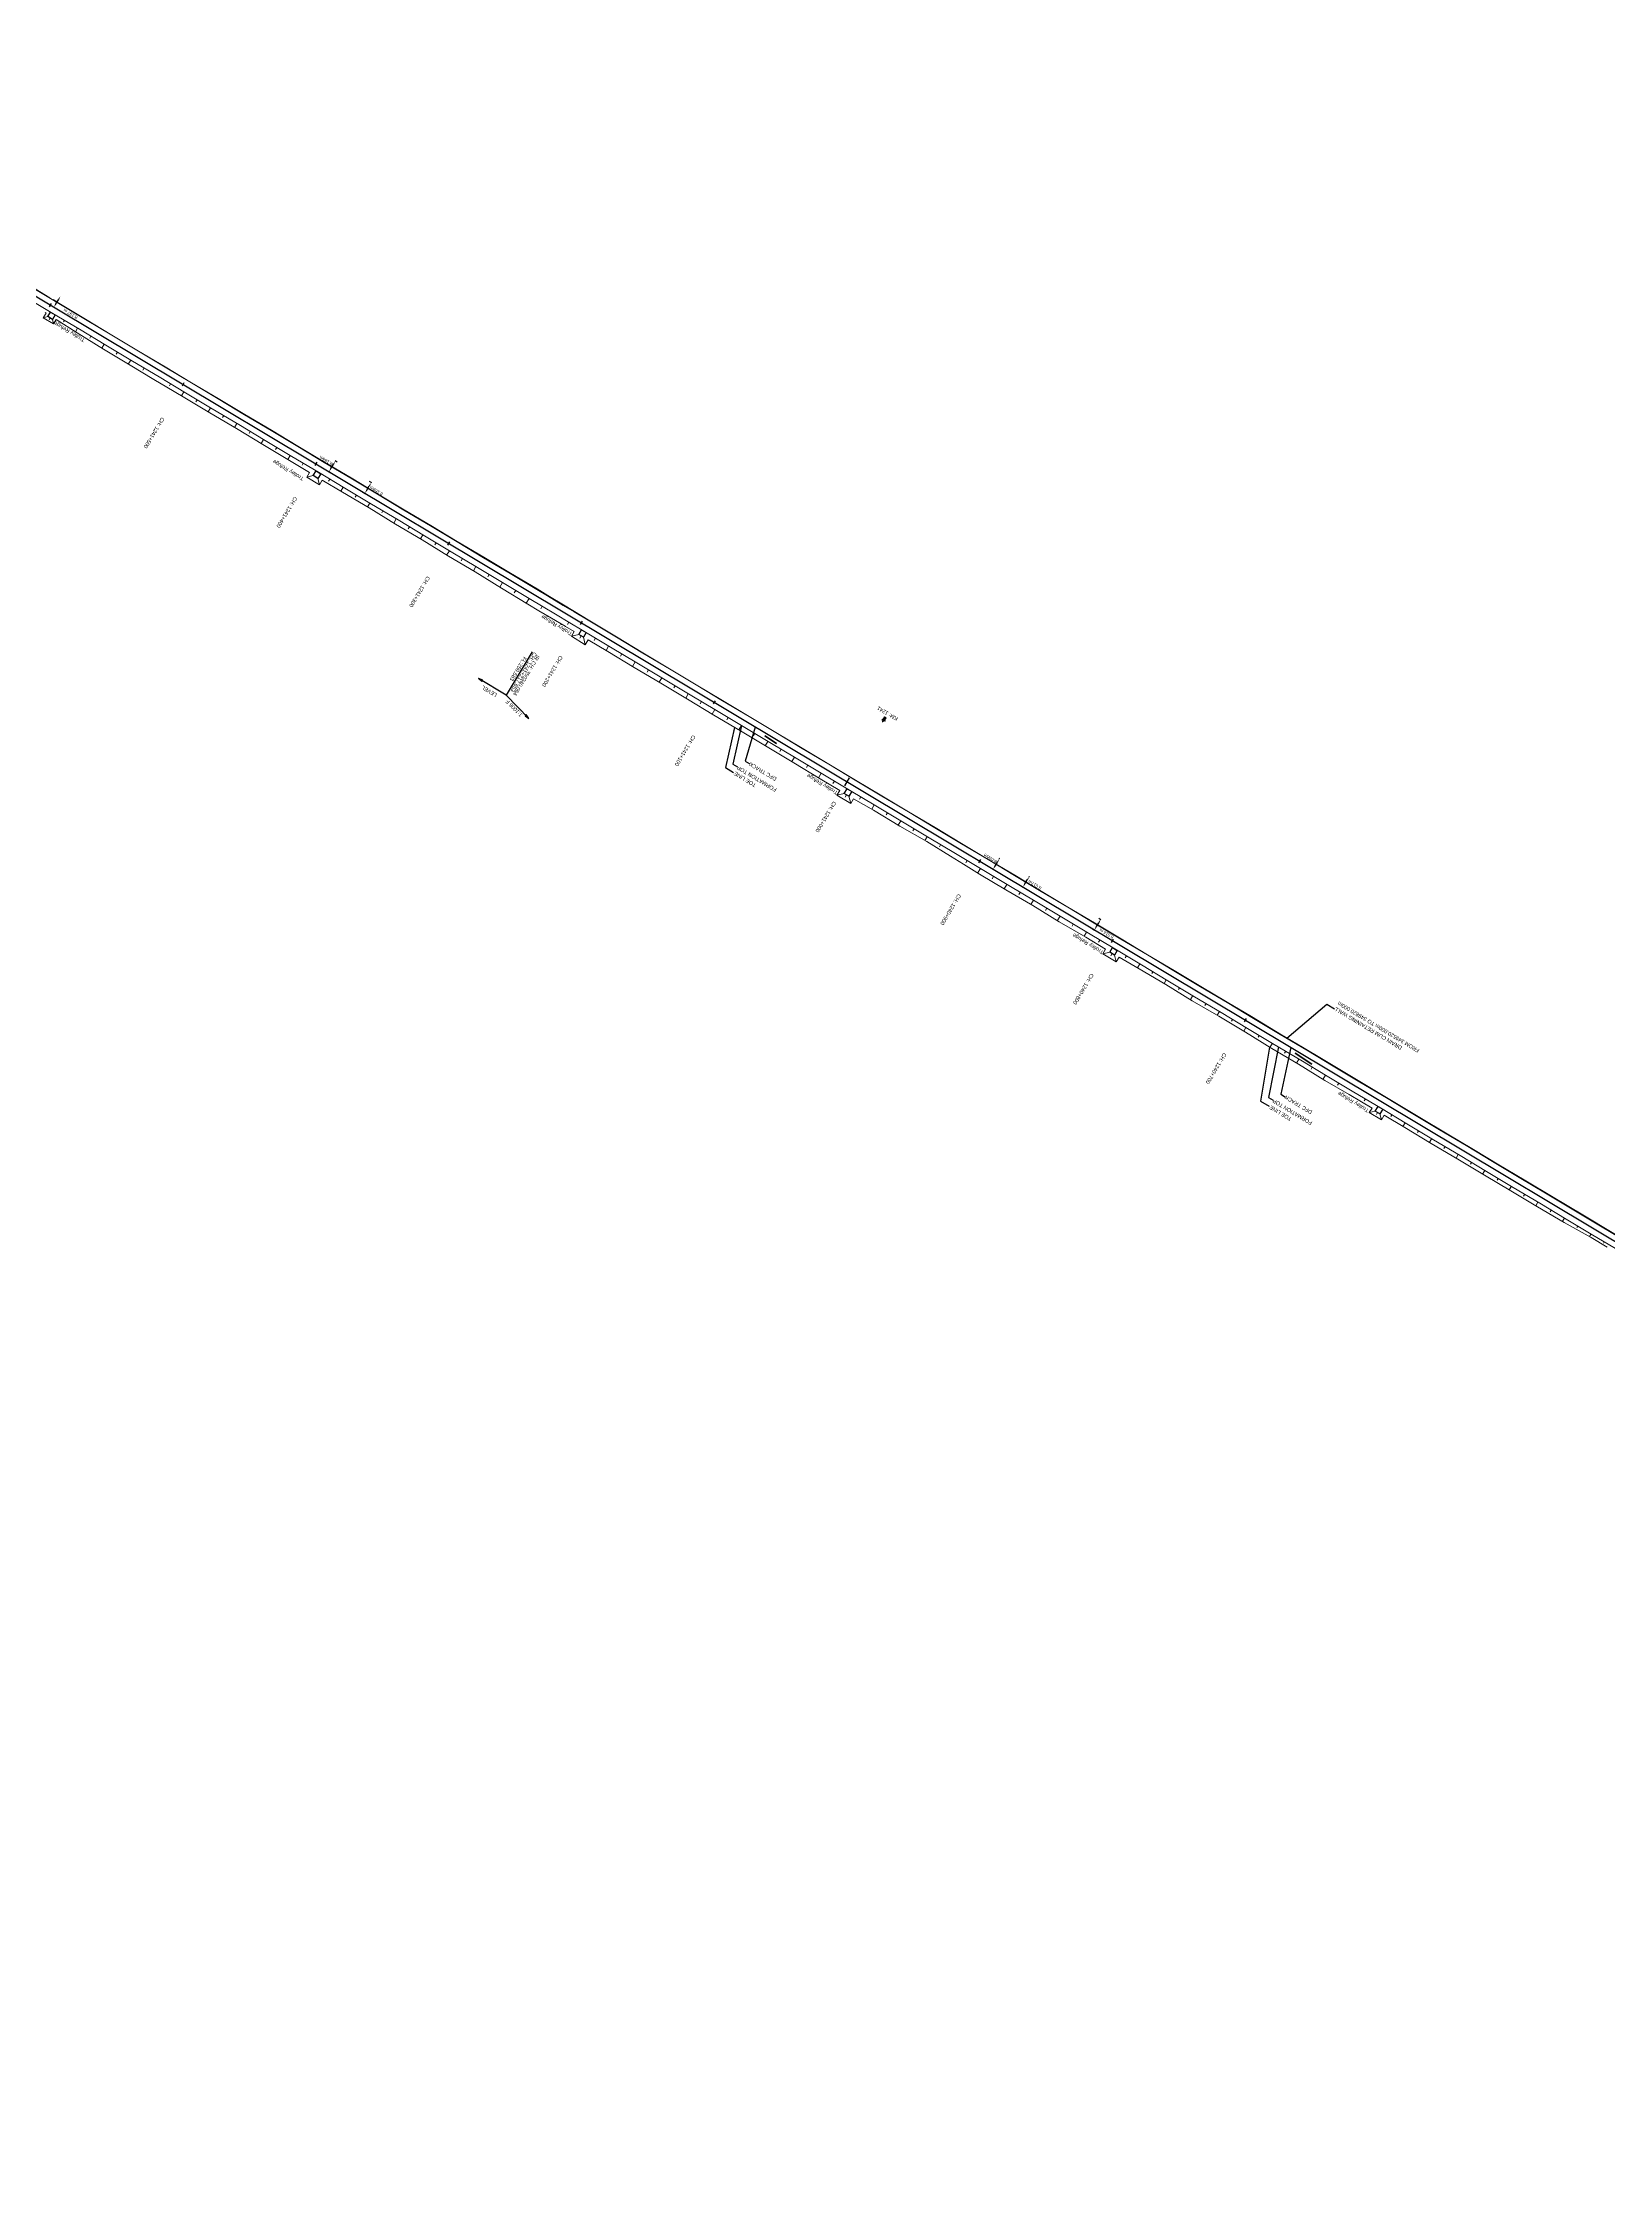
# Model space of a CAD drawing. Header units: metres. Extents: x 593990 to 610403, y 3402023 to 3411833.
# Drawn here: x 602054 to 603066, y 3405813 to 3407189 of the extents above; entities that cross this region are included whole.
import ezdxf
from ezdxf.enums import TextEntityAlignment as Align

# ---------------------------------------------------------------- set-up
doc = ezdxf.new("R2010")
doc.units = ezdxf.units.M
doc.header["$MEASUREMENT"] = 0
doc.header["$PDSIZE"] = 1
doc.linetypes.add('CENTER2', pattern=[1.125, 0.75, -0.125, 0.125, -0.125])
for name, color, linetype, lineweight in [('C-ALIG-DG-LINE', 1, 'CENTER2', 70), ('C-ALIG-LABL-DG', 1, 'Continuous', 25), ('Km post', 1, 'Continuous', 13), ('PROPOSED DFCC TOE LINE', 18, 'Continuous', 0), ('PROPOSED DFCC TOE SLOPES', 239, 'Continuous', 0), ('PROPOSED DFCC TRACK', 1, 'Continuous', 0), ('PROPOSED DRAIN CUM RETAINING WALL', 144, 'Continuous', 30), ('PROPOSED FORMATION LINE - PLAN', 187, 'Continuous', 0), ('PROPOSED GRADES IN PLAN', 10, 'Continuous', 0)]:
    doc.layers.add(name, color=color, linetype=linetype, lineweight=lineweight)
doc.layers.add('Trolley Refuse', color=10, linetype='Continuous')
doc.styles.add('Arial', font='arial.ttf')
doc.styles.get("Standard").update_dxf_attribs({"font": 'arial.ttf'})
doc.styles.add('Style-Arial', font='arial.ttf')
doc.dimstyles.new('ISO-25', dxfattribs={"dimtxt": 2.5, "dimasz": 2.5, "dimexe": 1.25, "dimexo": 0.625, "dimtad": 1, "dimtxsty": 'Standard', "dimcen": 2.5, "dimadec": 0, "dimazin": 0, "dimtfac": 1, "dimtmove": 0, "dimatfit": 3, "dimfxl": 1, "dimarcsym": 0})
doc.dimstyles.get("Standard").update_dxf_attribs({"dimtxt": 0.18, "dimasz": 0.18, "dimexe": 0.18, "dimexo": 0.0625, "dimgap": 0.09, "dimtad": 0, "dimtih": 1, "dimtoh": 1, "dimdec": 4, "dimzin": 0, "dimdsep": 46, "dimtxsty": 'Standard', "dimcen": 0.09, "dimadec": 0, "dimazin": 0, "dimtfac": 1, "dimtdec": 4, "dimtofl": 0, "dimtmove": 0, "dimatfit": 3, "dimfxl": 1, "dimtolj": 1, "dimtzin": 0, "dimarcsym": 0})

# ---------------------------------------------------------------- blocks, each defined once
blk = doc.blocks.new('*D180')
at = {"layer": 'Defpoints', "color": 0, "transparency": 16777216}
for p in [(602065.3, 3407025.4), (602065.3, 3407025.4), (602061.1, 3407018.4)]:
    blk.add_point(p, dxfattribs=at)
at = {"layer": 'PROPOSED DFCC TRACK', "color": 0, "lineweight": -2, "transparency": 16777216}
blk.add_line((602062.4, 3407020.6), (602064, 3407023.3), dxfattribs=at)
at = {"layer": 'PROPOSED DFCC TRACK', "color": 0, "transparency": 16777216}
for points in [[(602062, 3407020.8), (602062.7, 3407020.3), (602061.1, 3407018.4)], [(602063.6, 3407023.5), (602064.4, 3407023.1), (602065.3, 3407025.4)]]:
    blk.add_solid(points, dxfattribs=at)
at = {"layer": 'PROPOSED DFCC TRACK', "color": 0, "lineweight": 0, "transparency": 16777216, "insert": (602071.8, 3407014.2), "char_height": 2, "attachment_point": 5, "rotation": 149, "style": 'Style-Arial'}
blk.add_mtext('\\A1;\\A1;8.197 m', dxfattribs=at)
blk = doc.blocks.new('TerminatorOpen_0.5')
at = {"color": 0, "linetype": 'ByBlock', "lineweight": -2}
for q in [(-1, 0.25), (-1, 0), (-1, -0.25)]:
    blk.add_line((0, 0), q, dxfattribs=at)
blk = doc.blocks.new('*D89')
at = {"layer": 'Defpoints', "color": 0, "transparency": 16777216}
for p in [(602736.5, 3406623.7), (602737.8, 3406622.9), (602732.4, 3406616.8)]:
    blk.add_point(p, dxfattribs=at)
at = {"layer": 'PROPOSED DFCC TRACK', "color": 0, "lineweight": -2, "transparency": 16777216}
for p, q in [((602736.6, 3406623.6), (602737.9, 3406622.8)), ((602732.5, 3406616.7), (602733.8, 3406615.9)), ((602735, 3406618.2), (602736.5, 3406620.7))]:
    blk.add_line(p, q, dxfattribs=at)
at = {"layer": 'PROPOSED DFCC TRACK', "color": 0, "transparency": 16777216}
for points in [[(602736.2, 3406621), (602736.9, 3406620.5), (602737.8, 3406622.9)], [(602734.6, 3406618.4), (602735.3, 3406617.9), (602733.7, 3406616)]]:
    blk.add_solid(points, dxfattribs=at)
at = {"layer": 'PROPOSED DFCC TRACK', "color": 0, "lineweight": 0, "transparency": 16777216, "insert": (602741.5, 3406613.7), "char_height": 2, "attachment_point": 5, "rotation": 149, "style": 'Style-Arial'}
blk.add_mtext('\\A1;\\A1;8.014 m', dxfattribs=at)
blk = doc.blocks.new('*D146')
at = {"layer": 'Defpoints', "color": 0, "transparency": 16777216}
for p in [(602691.3, 3406650.7), (602691.6, 3406650.5), (602687.2, 3406643.8)]:
    blk.add_point(p, dxfattribs=at)
at = {"layer": 'PROPOSED DFCC TRACK', "color": 0, "lineweight": -2, "transparency": 16777216}
for p, q in [((602691.4, 3406650.6), (602691.7, 3406650.5)), ((602687.3, 3406643.7), (602687.6, 3406643.6)), ((602688.8, 3406645.8), (602690.3, 3406648.4))]:
    blk.add_line(p, q, dxfattribs=at)
at = {"layer": 'PROPOSED DFCC TRACK', "color": 0, "transparency": 16777216}
for points in [[(602690, 3406648.6), (602690.7, 3406648.2), (602691.6, 3406650.5)], [(602688.4, 3406646), (602689.1, 3406645.6), (602687.5, 3406643.7)]]:
    blk.add_solid(points, dxfattribs=at)
at = {"layer": 'PROPOSED DFCC TRACK', "color": 0, "lineweight": 0, "transparency": 16777216, "insert": (602695.2, 3406645.2), "char_height": 2, "attachment_point": 5, "rotation": 149, "style": 'Style-Arial'}
blk.add_mtext('\\A1;8.017m', dxfattribs=at)
blk = doc.blocks.new('*D147')
at = {"layer": 'Defpoints', "color": 0, "transparency": 16777216}
for p in [(602668.4, 3406655), (602672.3, 3406662.1), (602672.6, 3406661.9)]:
    blk.add_point(p, dxfattribs=at)
at = {"layer": 'PROPOSED DFCC TRACK', "color": 0, "lineweight": -2, "transparency": 16777216}
for p, q in [((602668.3, 3406655.1), (602668.1, 3406655.3)), ((602669.5, 3406657.3), (602671, 3406659.9)), ((602672.5, 3406662), (602672.2, 3406662.2))]:
    blk.add_line(p, q, dxfattribs=at)
at = {"layer": 'PROPOSED DFCC TRACK', "color": 0, "transparency": 16777216}
for points in [[(602669.1, 3406657.6), (602669.8, 3406657.1), (602668.2, 3406655.2)], [(602670.7, 3406660.2), (602671.4, 3406659.7), (602672.3, 3406662.1)]]:
    blk.add_solid(points, dxfattribs=at)
at = {"layer": 'PROPOSED DFCC TRACK', "color": 0, "lineweight": 0, "transparency": 16777216, "insert": (602666.4, 3406662.3), "char_height": 2, "attachment_point": 5, "rotation": 149, "style": 'Style-Arial'}
blk.add_mtext('\\A1;8.038m', dxfattribs=at)
blk = doc.blocks.new('*D149')
at = {"layer": 'Defpoints', "color": 0, "transparency": 16777216}
for p in [(602260.6, 3406899), (602264.8, 3406906), (602266.3, 3406905.1)]:
    blk.add_point(p, dxfattribs=at)
at = {"layer": 'PROPOSED DFCC TRACK', "color": 0, "lineweight": -2, "transparency": 16777216}
for p, q in [((602260.7, 3406899), (602262.2, 3406898.1)), ((602263.4, 3406900.3), (602265, 3406903)), ((602264.9, 3406906), (602266.4, 3406905.1))]:
    blk.add_line(p, q, dxfattribs=at)
at = {"layer": 'PROPOSED DFCC TRACK', "color": 0, "transparency": 16777216}
for points in [[(602263.1, 3406900.5), (602263.8, 3406900.1), (602262.1, 3406898.1)], [(602264.7, 3406903.2), (602265.4, 3406902.8), (602266.3, 3406905.1)]]:
    blk.add_solid(points, dxfattribs=at)
at = {"layer": 'PROPOSED DFCC TRACK', "color": 0, "lineweight": 0, "transparency": 16777216, "insert": (602269.5, 3406899.8), "char_height": 2, "attachment_point": 5, "rotation": 149, "style": 'Style-Arial'}
blk.add_mtext('\\A1;8.169m', dxfattribs=at)
blk = doc.blocks.new('*D150')
at = {"layer": 'Defpoints', "color": 0, "transparency": 16777216}
for p in [(602240.2, 3406911.3), (602243.1, 3406919), (602244.4, 3406918.3)]:
    blk.add_point(p, dxfattribs=at)
at = {"layer": 'PROPOSED DFCC TRACK', "color": 0, "lineweight": -2, "transparency": 16777216}
for p, q in [((602240, 3406911.3), (602238.8, 3406912.1)), ((602240.2, 3406914.2), (602241.8, 3406916.9)), ((602244.3, 3406918.4), (602243, 3406919.1))]:
    blk.add_line(p, q, dxfattribs=at)
at = {"layer": 'PROPOSED DFCC TRACK', "color": 0, "transparency": 16777216}
for points in [[(602239.8, 3406914.4), (602240.5, 3406914), (602238.9, 3406912)], [(602241.5, 3406917.1), (602242.2, 3406916.7), (602243.1, 3406919)]]:
    blk.add_solid(points, dxfattribs=at)
at = {"layer": 'PROPOSED DFCC TRACK', "color": 0, "lineweight": 0, "transparency": 16777216, "insert": (602237, 3406919.3), "char_height": 2, "attachment_point": 5, "rotation": 149, "style": 'Style-Arial'}
blk.add_mtext('\\A1;8.184m', dxfattribs=at)
blk = doc.blocks.new('Direction')
h = blk.add_hatch(color=256)
h.dxf.hatch_style = 1
h.paths.add_polyline_path([(-5.54, 0), (-4.75, -0.13), (-4.75, 0.13)])
blk.add_lwpolyline([(-5.54, 0), (-4.75, -0.13), (-4.75, 0.13)], close=True)
blk.add_lwpolyline([(0, 0), (-5.54, 0)])
blk = doc.blocks.new('Tick Hor')
blk.add_lwpolyline([(-0.5, 0), (0.5, 0)])
blk = doc.blocks.new('KM Post')
at = {"layer": 'Km post', "lineweight": 13}
h = blk.add_hatch(color=256, dxfattribs=at)
h.paths.add_polyline_path([(0, -8.9), (1.6, -8.9), (1.6, -3.8), (0, -3.8)])
h.paths.add_polyline_path([(0, -3.8), (0, 0), (-3.4, -3.8)])
for p, q in [((0, -8.9), (0, 0)), ((3.1, -3.8), (0, 0)), ((3.1, -3.8), (-3.4, -3.8))]:
    blk.add_line(p, q, dxfattribs=at)
blk.add_lwpolyline([(1.6, -3.8), (1.6, -8.9), (-1.6, -8.9), (-1.6, -3.8)], dxfattribs=at)

msp = doc.modelspace()

# ---------------------------------------------------------------- linework, layer by layer
at = {"layer": 'C-ALIG-DG-LINE', "color": 1, "linetype": 'Continuous', "lineweight": 30, "flags": 128}
msp.add_lwpolyline([(604076.7502, 3405812.5223), (600403.5632, 3408010.0169)], dxfattribs=at)
at = {"layer": 'C-ALIG-LABL-DG', "color": 1, "linetype": 'Continuous', "lineweight": 25}
msp.add_line((602573.6422, 3406711.761), (602572.3587, 3406709.6156), dxfattribs=at)
at = {"layer": 'PROPOSED DFCC TOE LINE', "lineweight": 0, "flags": 128}
for points in [[(601786.1451, 3407188.2169), (601790.0685, 3407185.8187), (601807.1476, 3407175.4105), (601824.2664, 3407165.0686), (601841.383, 3407154.7231), (601858.4244, 3407144.2518), (601875.5291, 3407133.8864), (601892.7362, 3407123.6921), (601909.8294, 3407113.3074), (601926.9751, 3407103.0106), (601944.2199, 3407092.8794), (601961.3154, 3407082.4985), (601978.5439, 3407072.34), (601995.7944, 3407062.2183), (602012.8802, 3407051.8212), (602029.9698, 3407041.4307), (602047.2449, 3407031.35), (602058.5712, 3407024.5575)], [(602060.5862, 3407023.349), (602064.3969, 3407021.0637), (602081.4475, 3407010.6077), (602098.6262, 3407000.366), (602115.7733, 3406990.0715), (602132.9525, 3406979.8305), (602150.1402, 3406969.6038), (602167.3157, 3406959.3569), (602184.4881, 3406949.1045), (602201.6714, 3406938.8705), (602218.8507, 3406928.6298), (602236.0072, 3406918.3509), (602253.1619, 3406908.069), (602270.3277, 3406897.8057), (602287.5085, 3406887.5675), (602304.687, 3406877.3255), (602321.8651, 3406867.0827), (602339.046, 3406856.8446), (602356.2202, 3406846.5953), (602373.3987, 3406836.3533), (602380.4231, 3406832.1667), (602390.5398, 3406826.0487), (602397.5352, 3406821.8136), (602407.6531, 3406815.6977), (602424.7673, 3406805.3482), (602441.8957, 3406795.0223), (602459.0836, 3406784.796), (602476.2384, 3406774.5143), (602493.3894, 3406764.2263), (602510.551, 3406753.9559), (602527.6863, 3406743.6417), (602544.8577, 3406733.3876), (602562.0096, 3406723.1012), (602579.1812, 3406712.8476), (602596.3565, 3406702.6001), (602613.5451, 3406692.375), (602630.7127, 3406682.1146), (602647.8353, 3406671.779), (602665.0572, 3406661.6097), (602682.2993, 3406651.4739), (602699.3526, 3406641.0225), (602716.4969, 3406630.7233), (602733.7289, 3406620.5706), (602750.9151, 3406610.3414), (602767.9948, 3406599.9342), (602785.1841, 3406589.7101), (602802.4106, 3406579.5484), (602819.6237, 3406569.364), (602835.3095, 3406560.0532)], [(603065.2686, 3406410.9503), (603054.8684, 3406417.1924), (603037.4704, 3406427.0675), (603020.1994, 3406437.155), (603003.0012, 3406447.3642), (602985.8125, 3406457.5891), (602968.643, 3406467.8463), (602951.4736, 3406478.1035), (602934.3094, 3406488.3695), (602921.061, 3406496.2594), (602919.2595, 3406493.248), (602911.3983, 3406497.9509), (602913.1908, 3406500.9472), (602906.3844, 3406505.0019), (602898.4436, 3406509.696), (602882.5754, 3406518.764), (602865.5847, 3406529.3199), (602848.3195, 3406539.417), (602831.3343, 3406549.9822), (602814.1766, 3406560.259), (602796.8847, 3406570.3117), (602779.88, 3406580.8442), (602762.6133, 3406590.9388), (602749.6234, 3406598.3962), (602747.7759, 3406595.3136), (602739.1527, 3406600.4819), (602740.9804, 3406603.5313), (602728.2245, 3406611.3699), (602710.8381, 3406621.2644), (602693.8302, 3406631.7916), (602676.5623, 3406641.8842), (602659.3628, 3406652.0912), (602649.0105, 3406658.495), (602640.5983, 3406663.6919), (602625.3129, 3406673.0887), (602608.0096, 3406683.1221), (602590.916, 3406693.5062), (602578.0639, 3406700.8438), (602576.213, 3406697.7499), (602567.2816, 3406703.0931), (602569.0781, 3406706.0961), (602556.3809, 3406713.6927), (602539.3105, 3406724.1153), (602522.0943, 3406734.2943), (602504.9504, 3406744.5942), (602487.75, 3406754.7998), (602470.6758, 3406765.2163), (602453.4547, 3406775.3871), (602436.2766, 3406785.6298), (602419.1541, 3406795.9655), (602406.4405, 3406803.4447), (602404.5982, 3406800.3651), (602395.5875, 3406805.7558), (602397.4093, 3406808.8009), (602391.7682, 3406812.1738), (602391.6794, 3406812.2273), (602382.7701, 3406817.549), (602374.5402, 3406822.3332), (602367.4751, 3406826.4518), (602350.3869, 3406836.8448), (602333.3971, 3406847.4023), (602316.1037, 3406857.4523), (602299.1971, 3406868.1489), (602281.9482, 3406878.2732), (602264.8969, 3406888.728), (602247.6413, 3406898.8411), (602234.6048, 3406906.6596), (602232.8062, 3406903.6587), (602224.5699, 3406908.5951), (602226.3732, 3406911.6039), (602213.3512, 3406919.4371), (602196.1805, 3406929.6923), (602179.0811, 3406940.0666), (602161.8575, 3406950.2332), (602144.6923, 3406960.4975), (602134.1321, 3406966.7505), (602125.8043, 3406971.6952), (602110.3345, 3406980.9804), (602093.1668, 3406991.2404), (602076.2187, 3407001.8677), (602062.6, 3407010.5371), (602060.8582, 3407007.6257), (602054.2294, 3407011.5914), (602056.0398, 3407014.6174), (602055.4402, 3407014.9817)]]:
    msp.add_lwpolyline(points, dxfattribs=at)
at = {"layer": 'PROPOSED DFCC TOE SLOPES', "flags": 128}
for points in [[(602057.1265, 3407012.3196), (602054.2294, 3407011.5914)], [(602058.6282, 3407011.4212), (602058.086, 3407010.5148)], [(602060.13, 3407010.5227), (602060.8582, 3407007.6257)], [(602067.8761, 3407009.9671), (602067.272, 3407008.9574)], [(602081.4386, 3407010.593), (602081.4475, 3407010.6077)], [(602076.4576, 3407004.8332), (602075.1069, 3407002.5754)], [(602085.0392, 3406999.6993), (602084.3078, 3406998.4767)], [(602088.8974, 3407006.1485), (602088.9052, 3407006.1615)], [(602093.6207, 3406994.5653), (602092.0504, 3406991.9405)], [(602097.4711, 3407001.0015), (602097.4946, 3407001.0406)], [(602106.0614, 3406995.8822), (602106.0702, 3406995.8969)], [(602102.2022, 3406989.4314), (602101.411, 3406988.1088)], [(602110.7838, 3406984.2975), (602109.2037, 3406981.6563)], [(602114.6342, 3406990.7336), (602114.6438, 3406990.7496)], [(602123.2235, 3406985.6127), (602123.2313, 3406985.6256)], [(602131.7973, 3406980.4658), (602131.8208, 3406980.5051)], [(602119.3653, 3406979.1636), (602118.5722, 3406977.8378)], [(602136.5284, 3406968.8957), (602135.7411, 3406967.5798)], [(602140.3965, 3406975.3613), (602140.4141, 3406975.3908)], [(602148.9604, 3406970.1979), (602149.008, 3406970.2775)], [(602145.1099, 3406963.7618), (602143.5587, 3406961.1688)], [(602153.6915, 3406958.6278), (602152.9178, 3406957.3347)], [(602157.5692, 3406965.1097), (602157.5965, 3406965.1553)], [(602162.273, 3406953.4939), (602160.7268, 3406950.9093)], [(602166.1234, 3406959.9301), (602166.1843, 3406960.0318)], [(602174.7379, 3406954.8511), (602174.7707, 3406954.906)], [(602170.8545, 3406948.36), (602170.0946, 3406947.0898)], [(602179.4361, 3406943.2261), (602177.9466, 3406940.7363)], [(602183.2865, 3406949.6622), (602183.3569, 3406949.7798)], [(602188.0176, 3406938.0921), (602187.261, 3406936.8275)], [(602191.9079, 3406944.595), (602191.9478, 3406944.6616)], [(602200.4496, 3406939.3943), (602200.5395, 3406939.5446)], [(602196.5991, 3406932.9582), (602195.0541, 3406930.3757)], [(602205.1807, 3406927.8243), (602204.4077, 3406926.5323)], [(602209.0803, 3406934.3426), (602209.1294, 3406934.4247)], [(602217.6127, 3406929.1265), (602217.7191, 3406929.3044)], [(602213.7622, 3406922.6903), (602212.2201, 3406920.1127)], [(602222.3438, 3406917.5564), (602221.5676, 3406916.259)], [(602226.2465, 3406924.08), (602226.2988, 3406924.1675)], [(602234.7757, 3406918.8586), (602234.8771, 3406919.028)], [(602243.4059, 3406913.806), (602243.4545, 3406913.8872)], [(602228.7555, 3406909.6437), (602224.5699, 3406908.5951)], [(602231.7576, 3406907.8444), (602232.8062, 3406903.6587)], [(602239.5068, 3406907.2886), (602238.7212, 3406905.9753)], [(602248.0884, 3406902.1546), (602246.5114, 3406899.5187)], [(602251.9388, 3406908.5908), (602252.0318, 3406908.7463)], [(602256.6699, 3406897.0207), (602255.9012, 3406895.7357)], [(602260.5672, 3406903.5351), (602260.614, 3406903.6134)], [(602269.1019, 3406898.3229), (602269.1969, 3406898.4818)], [(602265.2514, 3406891.8868), (602263.7602, 3406889.3942)], [(602273.833, 3406886.7528), (602273.0662, 3406885.4711)], [(602277.7349, 3406893.275), (602277.7863, 3406893.361)], [(602286.265, 3406888.0551), (602286.3767, 3406888.2419)], [(602294.9063, 3406883.0211), (602294.9661, 3406883.1211)], [(602282.4145, 3406881.6189), (602280.825, 3406878.9619)], [(602290.9961, 3406876.485), (602290.2162, 3406875.1815)], [(602299.5776, 3406871.351), (602298.0609, 3406868.8158)], [(602303.428, 3406877.7872), (602303.5554, 3406878.0001)], [(602312.077, 3406872.766), (602312.1445, 3406872.8788)], [(602308.1591, 3406866.2171), (602307.3479, 3406864.8612)], [(602316.7407, 3406861.0832), (602314.99, 3406858.157)], [(602320.5911, 3406867.5193), (602320.7335, 3406867.7574)], [(602325.3222, 3406855.9493), (602324.4667, 3406854.5193)], [(602329.2482, 3406862.5117), (602329.3238, 3406862.6381)], [(602337.7542, 3406857.2515), (602337.9142, 3406857.519)], [(602333.9037, 3406850.8153), (602332.258, 3406848.0644)], [(602342.4853, 3406845.6814), (602341.6291, 3406844.2502)], [(602346.4187, 3406852.2563), (602346.5018, 3406852.3951)], [(602354.9173, 3406846.9836), (602355.0889, 3406847.2705)], [(602363.5883, 3406841.9993), (602363.6778, 3406842.149)], [(602351.0668, 3406840.5475), (602349.2677, 3406837.5402)], [(602359.6483, 3406835.4135), (602358.7268, 3406833.8732)], [(602368.2299, 3406830.2796), (602366.3494, 3406827.1364)], [(602372.0803, 3406836.7158), (602372.2671, 3406837.0279)], [(602380.7586, 3406831.7436), (602380.8554, 3406831.9053)], [(602376.8114, 3406825.1457), (602375.8942, 3406823.6125)], [(602389.2434, 3406826.4479), (602389.4124, 3406826.7304)], [(602393.9745, 3406814.8778), (602393.0881, 3406813.3962)], [(602397.8962, 3406821.4331), (602397.9675, 3406821.5523)], [(602406.4065, 3406816.1801), (602406.5256, 3406816.3792)], [(602400.388, 3406806.9624), (602395.5875, 3406805.7558)], [(602401.8897, 3406806.064), (602400.9913, 3406804.5622)], [(602403.3915, 3406805.1656), (602404.5982, 3406800.3651)], [(602411.1376, 3406804.61), (602410.2684, 3406803.1571)], [(602415.0354, 3406811.1254), (602415.0829, 3406811.2047)], [(602423.5695, 3406805.9122), (602423.64, 3406806.0299)], [(602432.1771, 3406800.8218), (602432.2032, 3406800.8654)], [(602419.7191, 3406799.476), (602418.0185, 3406796.6335)], [(602428.3006, 3406794.3421), (602427.444, 3406792.9103)], [(602436.8822, 3406789.2082), (602435.1487, 3406786.3106)], [(602440.7326, 3406795.6443), (602440.7674, 3406795.7024)], [(602449.3358, 3406790.5466), (602449.3574, 3406790.5828)], [(602445.4637, 3406784.0743), (602444.5989, 3406782.6287)], [(602454.0453, 3406778.9403), (602452.3232, 3406776.0618)], [(602457.8957, 3406785.3765), (602457.9514, 3406785.4696)], [(602462.6268, 3406773.8064), (602461.7788, 3406772.389)], [(602466.5041, 3406780.2875), (602466.531, 3406780.3324)], [(602475.0588, 3406775.1086), (602475.1084, 3406775.1916)], [(602471.2083, 3406768.6725), (602469.5415, 3406765.8862)], [(602479.7899, 3406763.5385), (602478.939, 3406762.1164)], [(602483.6622, 3406770.0113), (602483.6842, 3406770.048)], [(602492.2218, 3406764.8408), (602492.2597, 3406764.904)], [(602500.8216, 3406759.7372), (602500.8397, 3406759.7676)], [(602488.3714, 3406758.4046), (602486.6253, 3406755.4859)], [(602496.9529, 3406753.2707), (602496.085, 3406751.82)], [(602505.5345, 3406748.1368), (602503.8173, 3406745.2665)], [(602509.3849, 3406754.5729), (602509.4205, 3406754.6324)], [(602517.9782, 3406749.4586), (602517.9899, 3406749.4782)], [(602514.116, 3406743.0028), (602513.2545, 3406741.5628)], [(602522.6975, 3406737.8689), (602520.9649, 3406734.9728)], [(602526.548, 3406744.3051), (602526.5576, 3406744.3211)], [(602531.2791, 3406732.735), (602530.4237, 3406731.3051)], [(602535.1352, 3406739.1806), (602535.1409, 3406739.1901)], [(602543.7111, 3406734.0372), (602543.7265, 3406734.0631)], [(602539.8606, 3406727.601), (602538.1764, 3406724.7858)], [(602548.4422, 3406722.4671), (602547.5817, 3406721.0288)], [(602552.2982, 3406728.9126), (602552.3038, 3406728.922)], [(602560.8741, 3406723.7693), (602560.8798, 3406723.7788)], [(602569.46, 3406718.6426), (602569.4643, 3406718.6498)], [(602557.0237, 3406717.3332), (602555.2565, 3406714.3792)], [(602565.6052, 3406712.1993), (602564.7185, 3406710.7171)], [(602572.0187, 3406704.2839), (602567.2816, 3406703.0931)], [(602578.0372, 3406713.5015), (602578.0501, 3406713.523)], [(602586.6281, 3406708.3832), (602586.6375, 3406708.3989)], [(602573.5205, 3406703.3854), (602572.6339, 3406701.9035)], [(602575.0222, 3406702.487), (602576.213, 3406697.7499)], [(602582.7683, 3406701.9314), (602581.9269, 3406700.525)], [(602591.3498, 3406696.7975), (602589.7717, 3406694.1595)], [(602595.2003, 3406703.2336), (602595.2251, 3406703.2751)], [(602599.9314, 3406691.6635), (602599.1341, 3406690.3309)], [(602603.8002, 3406698.1304), (602603.8186, 3406698.1611)], [(602612.3634, 3406692.9658), (602612.4129, 3406693.0485)], [(602608.5129, 3406686.5296), (602606.8836, 3406683.8062)], [(602617.0945, 3406681.3957), (602616.308, 3406680.081)], [(602620.9715, 3406687.8763), (602620.9981, 3406687.9207)], [(602629.5264, 3406682.6979), (602629.5818, 3406682.7905)], [(602638.127, 3406677.5958), (602638.1461, 3406677.6277)], [(602625.676, 3406676.2618), (602624.1731, 3406673.7496)], [(602634.2575, 3406671.1278), (602633.4838, 3406669.8345)], [(602646.6895, 3406672.43), (602646.7074, 3406672.4599)], [(602647.8201, 3406671.7537), (602647.8353, 3406671.779)], [(602651.4206, 3406660.86), (602650.5788, 3406659.4528)], [(602660.0021, 3406655.726), (602658.2423, 3406652.7843)], [(602668.5837, 3406650.5921), (602667.7066, 3406649.1261)], [(602677.1652, 3406645.4582), (602675.4293, 3406642.5565)], [(602685.7467, 3406640.3243), (602684.9028, 3406638.9135)], [(602694.3283, 3406635.1903), (602692.6927, 3406632.4565)], [(602702.9098, 3406630.0564), (602702.0618, 3406628.6389)], [(602711.4914, 3406624.9225), (602709.7178, 3406621.9579)], [(602720.0729, 3406619.7885), (602719.2295, 3406618.3787)], [(602728.6544, 3406614.6546), (602727.0793, 3406612.0217)], [(602737.236, 3406609.5207), (602736.4292, 3406608.1722)], [(602743.6477, 3406601.6079), (602739.1527, 3406600.4819)], [(602745.1488, 3406600.7083), (602744.3066, 3406599.303)], [(602746.6498, 3406599.8086), (602747.7759, 3406595.3136)], [(602754.399, 3406599.2528), (602753.5979, 3406597.9136)], [(602762.9806, 3406594.1189), (602761.4705, 3406591.5948)], [(602771.5621, 3406588.985), (602770.8357, 3406587.7707)], [(602780.1437, 3406583.851), (602778.7426, 3406581.5092)], [(602788.7252, 3406578.7171), (602787.9937, 3406577.4944)], [(602797.3067, 3406573.5832), (602795.7646, 3406571.0055)], [(602805.8883, 3406568.4492), (602805.1399, 3406567.1984)], [(602814.4698, 3406563.3153), (602813.0375, 3406560.9212)], [(602823.0513, 3406558.1814), (602822.3383, 3406556.9895)], [(602831.6329, 3406553.0475), (602830.2041, 3406550.6592)], [(602840.2144, 3406547.9135), (602839.4612, 3406546.6546)], [(602848.7959, 3406542.7796), (602847.2006, 3406540.113)], [(602857.3775, 3406537.6457), (602856.5961, 3406536.3396)], [(602865.959, 3406532.5117), (602864.4474, 3406529.9851)], [(602874.5406, 3406527.3778), (602873.7507, 3406526.0576)], [(602883.1221, 3406522.2439), (602881.4562, 3406519.4593)], [(602891.7036, 3406517.11), (602890.9095, 3406515.7826)], [(602908.8667, 3406506.8421), (602908.1348, 3406505.6186)], [(602915.2802, 3406498.9267), (602911.3983, 3406497.9509)], [(602916.7819, 3406498.0283), (602916.0554, 3406496.8139)], [(602918.2837, 3406497.1298), (602919.2595, 3406493.248)], [(602926.0298, 3406496.5742), (602925.3077, 3406495.3673)], [(602934.6113, 3406491.4403), (602933.1775, 3406489.0436)], [(602943.1929, 3406486.3064), (602942.4769, 3406485.1096)], [(602951.7744, 3406481.1725), (602950.3429, 3406478.7798)], [(602960.3559, 3406476.0385), (602959.6416, 3406474.8446)], [(602968.9375, 3406470.9046), (602967.512, 3406468.522)], [(602977.519, 3406465.7707), (602976.8079, 3406464.582)], [(602986.1005, 3406460.6367), (602984.6815, 3406458.2648)], [(602994.6821, 3406455.5028), (602993.9783, 3406454.3265)], [(603003.2636, 3406450.3689), (603001.869, 3406448.0377)], [(603011.8451, 3406445.235), (603011.1563, 3406444.0835)], [(603020.4267, 3406440.101), (603019.0665, 3406437.8275)], [(603029.0082, 3406434.9671), (603028.3527, 3406433.8714)], [(603037.5898, 3406429.8332), (603036.3327, 3406427.732)], [(603046.1713, 3406424.6992), (603045.5973, 3406423.7399)], [(603054.7528, 3406419.5653), (603053.7224, 3406417.8429)], [(603063.3344, 3406414.4314), (603062.8237, 3406413.5778)]]:
    msp.add_lwpolyline(points, dxfattribs=at)
at = {"layer": 'PROPOSED DFCC TRACK', "linetype": 'Continuous', "lineweight": 30, "flags": 128}
msp.add_lwpolyline([(604076.7508, 3405812.5219), (600403.5609, 3408010.0183)], dxfattribs=at)
at = {"layer": 'PROPOSED DRAIN CUM RETAINING WALL', "flags": 128}
msp.add_lwpolyline([(603092.6366, 3406405.8099), (603088.4753, 3406408.2844), (603069.4321, 3406419.6593), (603049.3923, 3406431.6295), (603030.2998, 3406443.0505), (603011.4531, 3406454.3246), (602995.2204, 3406464.0391), (602978.7781, 3406473.8789), (602961.6696, 3406484.1171), (602943.9998, 3406494.6912), (602930.0726, 3406503.0221), (602916.0163, 3406511.4302), (602898.8666, 3406521.6907), (602881.5616, 3406532.044), (602868.1852, 3406540.0447), (602854.698, 3406548.1117), (602835.1673, 3406559.8159)], dxfattribs=at)
at = {"layer": 'PROPOSED FORMATION LINE - PLAN', "flags": 128}
for points in [[(603073.0465, 3406408.6211), (603055.8834, 3406418.8889), (603038.7203, 3406429.1568), (603021.5572, 3406439.4247), (603004.3942, 3406449.6925), (602987.2311, 3406459.9604), (602970.068, 3406470.2282), (602952.905, 3406480.4961), (602935.7419, 3406490.7639), (602918.5788, 3406501.0318), (602901.4157, 3406511.2997), (602884.2527, 3406521.5675), (602867.0896, 3406531.8354), (602849.9265, 3406542.1032), (602832.7634, 3406552.3711), (602815.6004, 3406562.639), (602798.4373, 3406572.9068), (602781.2742, 3406583.1747), (602764.1111, 3406593.4425), (602746.9481, 3406603.7104), (602729.785, 3406613.9782), (602712.6219, 3406624.2461), (602695.4588, 3406634.514), (602678.2958, 3406644.7818), (602661.1327, 3406655.0497), (602643.9696, 3406665.3175), (602626.8066, 3406675.5854), (602609.6435, 3406685.8532), (602592.4804, 3406696.1211), (602575.3173, 3406706.389), (602558.1543, 3406716.6568), (602540.9912, 3406726.9247), (602523.8281, 3406737.1925), (602506.665, 3406747.4604), (602489.502, 3406757.7282), (602472.3389, 3406767.9961), (602455.1758, 3406778.264), (602438.0127, 3406788.5318), (602420.8497, 3406798.7997), (602403.6866, 3406809.0675), (602393.541, 3406815.1372), (602386.5235, 3406819.3354), (602376.3779, 3406825.405), (602369.3604, 3406829.6033), (602352.1974, 3406839.8711), (602335.0343, 3406850.139), (602317.8712, 3406860.4068), (602300.7082, 3406870.6747), (602283.5451, 3406880.9425), (602266.382, 3406891.2104), (602249.2189, 3406901.4783), (602232.0559, 3406911.7461), (602214.8928, 3406922.014), (602197.7297, 3406932.2818), (602180.5666, 3406942.5497), (602163.4036, 3406952.8175), (602146.2405, 3406963.0854), (602129.0774, 3406973.3533), (602111.9143, 3406983.6211), (602094.7513, 3406993.889), (602077.5882, 3407004.1568), (602060.4251, 3407014.4247), (602043.262, 3407024.6925)], [(603076.8969, 3406415.0572), (603059.7338, 3406425.3251), (603042.5708, 3406435.593), (603025.4077, 3406445.8608), (603008.2446, 3406456.1287), (602991.0815, 3406466.3965), (602973.9185, 3406476.6644), (602956.7554, 3406486.9322), (602939.5923, 3406497.2001), (602922.4293, 3406507.468), (602905.2662, 3406517.7358), (602888.1031, 3406528.0037), (602870.94, 3406538.2715), (602853.777, 3406548.5394), (602836.6139, 3406558.8072), (602819.4508, 3406569.0751), (602802.2877, 3406579.343), (602785.1247, 3406589.6108), (602767.9616, 3406599.8787), (602750.7985, 3406610.1465), (602733.6354, 3406620.4144), (602716.4724, 3406630.6823), (602699.3093, 3406640.9501), (602682.1462, 3406651.218), (602664.9831, 3406661.4858), (602647.8201, 3406671.7537), (602630.657, 3406682.0215), (602613.4939, 3406692.2894), (602596.3309, 3406702.5573), (602579.1678, 3406712.8251), (602562.0047, 3406723.093), (602544.8416, 3406733.3608), (602527.6786, 3406743.6287), (602510.5155, 3406753.8965), (602493.3524, 3406764.1644), (602476.1893, 3406774.4323), (602459.0263, 3406784.7001), (602441.8632, 3406794.968), (602424.7001, 3406805.2358), (602407.537, 3406815.5037), (602397.3914, 3406821.5733), (602390.374, 3406825.7715), (602380.2284, 3406831.8412), (602373.2109, 3406836.0394), (602356.0478, 3406846.3073), (602338.8847, 3406856.5751), (602321.7217, 3406866.843), (602304.5586, 3406877.1108), (602287.3955, 3406887.3787), (602270.2325, 3406897.6466), (602253.0694, 3406907.9144), (602235.9063, 3406918.1823), (602218.7432, 3406928.4501), (602201.5802, 3406938.718), (602184.4171, 3406948.9858), (602167.254, 3406959.2537), (602150.0909, 3406969.5216), (602132.9279, 3406979.7894), (602115.7648, 3406990.0573), (602098.6017, 3407000.3251), (602081.4386, 3407010.593), (602064.2756, 3407020.8608), (602047.1125, 3407031.1287)]]:
    msp.add_lwpolyline(points, dxfattribs=at)
at = {"layer": 'Trolley Refuse'}
for points in [[(602058.9234, 3407015.3231), (602061.9269, 3407013.5263), (602060.13, 3407010.5227), (602057.1265, 3407012.3196)], [(602230.5548, 3406912.6458), (602233.5569, 3406910.8465), (602231.7576, 3406907.8444), (602228.7555, 3406909.6437)], [(602402.1848, 3406809.966), (602405.1884, 3406808.1691), (602403.3915, 3406805.1656), (602400.388, 3406806.9624)], [(602573.8156, 3406707.2874), (602576.8191, 3406705.4905), (602575.0222, 3406702.487), (602572.0187, 3406704.2839)], [(602745.447, 3406604.61), (602748.4491, 3406602.8107), (602746.6498, 3406599.8086), (602743.6477, 3406601.6079)], [(602917.077, 3406501.9302), (602920.0806, 3406500.1334), (602918.2837, 3406497.1298), (602915.2802, 3406498.9267)]]:
    msp.add_lwpolyline(points, close=True, dxfattribs=at)

# ---------------------------------------------------------------- block references
at = {"layer": 'C-ALIG-LABL-DG', "color": 1, "linetype": 'Continuous', "lineweight": 25}
for name, p, xscale, yscale, zscale, rotation in [('Tick Hor', (602058.7499, 3407019.7967), 2.5, 2.5, 2.5, 239.1099064291738), ('Tick Hor', (602144.5653, 3406968.4574), 2.5, 2.5, 2.5, 239.1099064291738), ('Tick Hor', (602230.3807, 3406917.1181), 2.5, 2.5, 2.5, 239.1099064291738), ('Tick Hor', (602316.196, 3406865.7789), 2.5, 2.5, 2.5, 239.1099064291738), ('Tick Hor', (602402.0114, 3406814.4396), 2.5, 2.5, 2.5, 239.1099064291738), ('Direction', (602353.4919, 3406767.7225), 3.789791541545083, 3.789791541545083, 3.789791541545083, 329.1099064291623), ('Direction', (602353.4919, 3406767.7225), 3.789791541545082, 3.789791541545082, 3.789791541545082, 134.1099064291623), ('Tick Hor', (602487.8268, 3406763.1003), 2.5, 2.5, 2.5, 239.1099064291738), ('Tick Hor', (602573.6422, 3406711.761), 5.999999999999999, 5.999999999999999, 5.999999999999999, 239.1099064291739), ('Tick Hor', (602659.4575, 3406660.4217), 2.5, 2.5, 2.5, 239.1099064291738), ('Tick Hor', (602745.2729, 3406609.0824), 2.5, 2.5, 2.5, 239.1099064291738), ('Tick Hor', (602831.0883, 3406557.7431), 2.5, 2.5, 2.5, 239.1099064291738)]:
    msp.add_blockref(name, p, dxfattribs=dict(at, xscale=xscale, yscale=yscale, zscale=zscale, rotation=rotation))

# ---------------------------------------------------------------- texts
at = {"layer": 'PROPOSED DFCC TOE LINE', "lineweight": 0}
for p in [(602501.6953, 3406718.4662, 306.8582), (602847.8397, 3406502.7702, 306.8582)]:
    msp.add_text('TOE LINE', height=2.5, rotation=149, dxfattribs=at).set_placement(p, align=Align.RIGHT)
at = {"layer": 'PROPOSED DFCC TRACK', "color": 10, "linetype": 'Continuous', "lineweight": -3, "ltscale": 5}
for p in [(602511.4511, 3406724.5786), (602857.6864, 3406509.2464)]:
    msp.add_text('DFC TRACK', height=2.5, rotation=149, dxfattribs=at).set_placement(p, align=Align.RIGHT)
at = {"layer": 'PROPOSED DRAIN CUM RETAINING WALL', "insert": (602888.4576, 3406564.2285), "char_height": 2.5, "width": 70.923704, "attachment_point": 3, "rotation": 149.1376746, "style": 'Style-Arial'}
msp.add_mtext('DRAIN CUM RETAINING WALL \\PFROM 349520.000m TO 349820.000m', dxfattribs=at)
at = {"layer": 'PROPOSED FORMATION LINE - PLAN', "lineweight": 0}
for p in [(602503.6364, 3406722.235, 306.8582), (602849.8717, 3406506.9028, 306.8582)]:
    msp.add_text('FORMATION TOP', height=2.5, rotation=149, dxfattribs=at).set_placement(p, align=Align.RIGHT)
at = {"layer": 'PROPOSED GRADES IN PLAN', "color": 7, "lineweight": 0, "insert": (602374.1363, 3406793.3584), "char_height": 2.5, "attachment_point": 4, "rotation": 239.0908976, "line_spacing_factor": 0.84, "style": 'Style-Arial'}
msp.add_mtext('IR CH: 350340.064', dxfattribs=at)
at = {"layer": 'Trolley Refuse'}
for p in [(602081.4425, 3406997.8313), (602222.9406, 3406908.3076), (602396.5289, 3406808.1004), (602568.1596, 3406705.4218), (602739.9555, 3406602.3491), (602911.4211, 3406500.0647)]:
    msp.add_text('Trolley Refuge', height=2.5, rotation=149.1766896, dxfattribs=at).set_placement(p)

# ---------------------------------------------------------------- dimensions: what is measured, and where the dimension line sits
at = {"layer": 'PROPOSED DFCC TRACK', "color": 10, "lineweight": 0}
for base, p1, p2, angle, picture, middle in [((602065.2836, 3407025.4396), (602061.0748, 3407018.4059), (602065.2836, 3407025.4396), 59.1050587, '*D180', (602071.8397, 3407014.1585)), ((602737.8115, 3406622.885), (602732.4149, 3406616.7747), (602736.5287, 3406623.6523), 59.1145566, '*D89', (602741.5313, 3406613.6861))]:
    dim = msp.add_linear_dim(base=base, p1=p1, p2=p2, angle=angle, text='\\A1;<> m', dimstyle='Standard', override={"dimtxt": 2, "dimasz": 2.5, "dimexe": 0.125, "dimexo": 0.125, "dimgap": 0.125, "dimtad": 1, "dimtih": 0, "dimtoh": 0, "dimdec": 3, "dimzin": 11, "dimtxsty": 'Style-Arial', "dimsah": 1, "dimadec": 4, "dimazin": 3, "dimtmove": 2, "dimatfit": 1, "dimldrblk": 'TerminatorOpen_0.5', "dimfrac": 2, "dimtzin": 11}, dxfattribs=at)
    dim.commit()
    dim.dimension.update_dxf_attribs({"geometry": picture, "text_midpoint": middle, "dimtype": 129, "text_rotation": 149})
for base, p1, p2, angle, picture, middle in [((602243.1057, 3406919.0429), (602240.1559, 3406911.2701), (602244.3616, 3406918.2905), 59.0755121, '*D150', (602236.9931, 3406919.2825)), ((602266.3268, 3406905.1318), (602260.6407, 3406899.015), (602264.8391, 3406906.0231), 59.0755121, '*D149', (602269.4581, 3406899.7778)), ((602672.3261, 3406662.0895), (602668.4368, 3406655.0498), (602672.5718, 3406661.9422), 59.0391701, '*D147', (602666.3647, 3406662.3309)), ((602691.5992, 3406650.5347), (602687.2242, 3406643.8102), (602691.3413, 3406650.689), 59.0988377, '*D146', (602695.2362, 3406645.1961))]:
    dim = msp.add_linear_dim(base=base, p1=p1, p2=p2, angle=angle, dimstyle='Standard', override={"dimtxt": 2, "dimasz": 2.5, "dimexe": 0.125, "dimexo": 0.125, "dimgap": 0.125, "dimtad": 1, "dimtih": 0, "dimtoh": 0, "dimdec": 3, "dimzin": 11, "dimpost": 'm', "dimtxsty": 'Style-Arial', "dimsah": 1, "dimadec": 4, "dimazin": 3, "dimtmove": 2, "dimatfit": 1, "dimldrblk": 'TerminatorOpen_0.5', "dimfrac": 2, "dimtzin": 11}, dxfattribs=at)
    dim.commit()
    dim.dimension.update_dxf_attribs({"geometry": picture, "text_midpoint": middle, "dimtype": 129, "text_rotation": 149})

# ---------------------------------------------------------------- leaders
at = {"layer": 'PROPOSED DFCC TOE LINE', "lineweight": 0}
for points in [[(602501.0825, 3406746.9054), (602495.285, 3406720.9408), (602500.4499, 3406717.8295)], [(602846.9606, 3406540.2623), (602841.0482, 3406505.4744), (602846.5943, 3406502.1335)]]:
    msp.add_leader(points, dimstyle='ISO-25', override={"dimtxt": 3, "dimasz": 2.5, "dimgap": 0.625, "dimtad": 0, "dimdec": 3, "dimzin": 2, "dimtdec": 3}, dxfattribs=at)
at = {"layer": 'PROPOSED DFCC TRACK', "color": 10, "linetype": 'Continuous', "lineweight": -3, "ltscale": 5}
for points in [[(602514.5155, 3406747.1337, 130.919), (602508.0578, 3406725.1446, 130.919), (602511.017, 3406723.3621, 130.919)], [(602860.5877, 3406540.095, 130.919), (602854.2932, 3406509.8124, 130.919), (602857.2523, 3406508.0299, 130.919)]]:
    msp.add_leader(points, dimstyle='ISO-25', override={"dimtxt": 3, "dimasz": 2.5, "dimgap": 0.625, "dimtad": 0, "dimdec": 3, "dimzin": 2, "dimtdec": 3}, dxfattribs=at)
at = {"layer": 'PROPOSED DFCC TRACK', "linetype": 'Continuous', "lineweight": 0}
for points in [[(602520.7599, 3406741.3581), (602528.2071, 3406736.4696)], [(602528.2071, 3406736.4696), (602520.7599, 3406741.3581)], [(602863.5257, 3406536.2975), (602874.3387, 3406529.332)], [(602874.3387, 3406529.332), (602863.5257, 3406536.2975)]]:
    msp.add_leader(points, dimstyle='ISO-25', override={"dimtxt": 3, "dimasz": 3, "dimtad": 0, "dimdec": 3, "dimzin": 2, "dimtdec": 3}, dxfattribs=at)
at = {"layer": 'PROPOSED DRAIN CUM RETAINING WALL', "linetype": 'Continuous', "lineweight": 0, "ltscale": 5}
msp.add_leader([(602858.1822, 3406546.0278), (602883.9779, 3406568.076), (602888.9843, 3406565.0842)], dimstyle='ISO-25', override={"dimtxt": 3, "dimtad": 0, "dimdec": 3, "dimzin": 2, "dimtdec": 3}, dxfattribs=at)
at = {"layer": 'PROPOSED FORMATION LINE - PLAN', "lineweight": 0}
for points in [[(602505.6876, 3406748.0451), (602500.0229, 3406723.1622), (602502.982, 3406721.3796)], [(602852.7953, 3406540.387), (602846.2582, 3406507.8299), (602849.2173, 3406506.0474)]]:
    msp.add_leader(points, dimstyle='ISO-25', override={"dimtxt": 3, "dimasz": 2.5, "dimgap": 0.625, "dimtad": 0, "dimdec": 3, "dimzin": 2, "dimtdec": 3}, dxfattribs=at)

# ---------------------------------------------------------------- next in the draw order: texts
at = {"layer": 'C-ALIG-LABL-DG', "color": 1, "linetype": 'Continuous', "lineweight": 25, "char_height": 2.5, "style": 'Arial', "bg_fill": 3, "box_fill_scale": 1.04, "bg_fill_color": 256, "bg_fill_true_color": 13158600, "bg_fill_transparency": 0}
for s, insert, width, attachment_point, rotation in [('CH: 1241+500', (602131.6791, 3406946.9178), 22.502814, 4, 239.1099064), ('CH: 1241+400', (602217.4945, 3406895.5785), 22.502814, 4, 239.1099064), ('CH: 1241+300', (602303.3099, 3406844.2392), 22.502814, 4, 239.1099064), ('LEVEL', (602347.8417, 3406768.5394), 10.597766, 7, 149.1099064), ('KM: 1241', (602605.7135, 3406750.9554), 14.19236, 1, 149.1099064), ('CH: 1241+100', (602474.9406, 3406741.5606), 22.502814, 4, 239.1099064), ('CH: 1241+000', (602565.8899, 3406698.8029), 22.502814, 4, 239.1099064), ('CH: 1240+900', (602646.5714, 3406638.882), 22.502814, 4, 239.1099064), ('CH: 1240+800', (602732.3867, 3406587.5428), 22.502814, 4, 239.1099064), ('CH: 1240+700', (602818.2021, 3406536.2035), 22.502814, 4, 239.1099064)]:
    msp.add_mtext(s, dxfattribs=dict(at, insert=insert, width=width, attachment_point=attachment_point, rotation=rotation))

# ---------------------------------------------------------------- next in the draw order: block references
at = {"layer": 'C-ALIG-LABL-DG', "color": 1, "linetype": 'Continuous', "lineweight": 25, "xscale": 0.3933041122191764, "yscale": 0.3933041122191764, "zscale": 0.3933041122191764, "rotation": 149.1099064281911}
msp.add_blockref('KM Post', (602596.7448, 3406750.3779), dxfattribs=at)

# ---------------------------------------------------------------- next in the draw order: texts
at = {"layer": 'C-ALIG-LABL-DG', "color": 1, "linetype": 'Continuous', "lineweight": 25, "insert": (602354.6434, 3406765.1356), "char_height": 2.5, "width": 13.377677, "attachment_point": 9, "rotation": 134.1099064, "style": 'Arial', "bg_fill": 3, "box_fill_scale": 1.04, "bg_fill_color": 256, "bg_fill_true_color": 13158600, "bg_fill_transparency": 0}
msp.add_mtext('1:1006 F', dxfattribs=at)

# ---------------------------------------------------------------- next in the draw order: texts
at = {"layer": 'C-ALIG-LABL-DG', "color": 1, "linetype": 'Continuous', "lineweight": 25, "insert": (602363.0189, 3406783.6473), "char_height": 2.5, "width": 29.376808, "attachment_point": 5, "rotation": 239.1099064, "style": 'Arial', "bg_fill": 3, "box_fill_scale": 1.04, "bg_fill_color": 256, "bg_fill_true_color": 13158600, "bg_fill_transparency": 0}
msp.add_mtext('CH: 1241+217.653\\PFL:259.583', dxfattribs=at)

# ---------------------------------------------------------------- next in the draw order: linework, layer by layer
at = {"layer": 'C-ALIG-LABL-DG', "color": 1, "linetype": 'Continuous', "lineweight": 25}
msp.add_line((602370.258, 3406795.7476), (602353.4919, 3406767.7225), dxfattribs=at)

# ---------------------------------------------------------------- next in the draw order: texts
at = {"layer": 'C-ALIG-LABL-DG', "color": 1, "linetype": 'Continuous', "lineweight": 25, "insert": (602389.1253, 3406792.8999), "char_height": 2.5, "width": 22.502814, "attachment_point": 4, "rotation": 239.1099064, "style": 'Arial', "bg_fill": 3, "box_fill_scale": 1.04, "bg_fill_color": 256, "bg_fill_true_color": 13158600, "bg_fill_transparency": 0}
msp.add_mtext('CH: 1241+200', dxfattribs=at)

doc.saveas('drawing.dxf')
